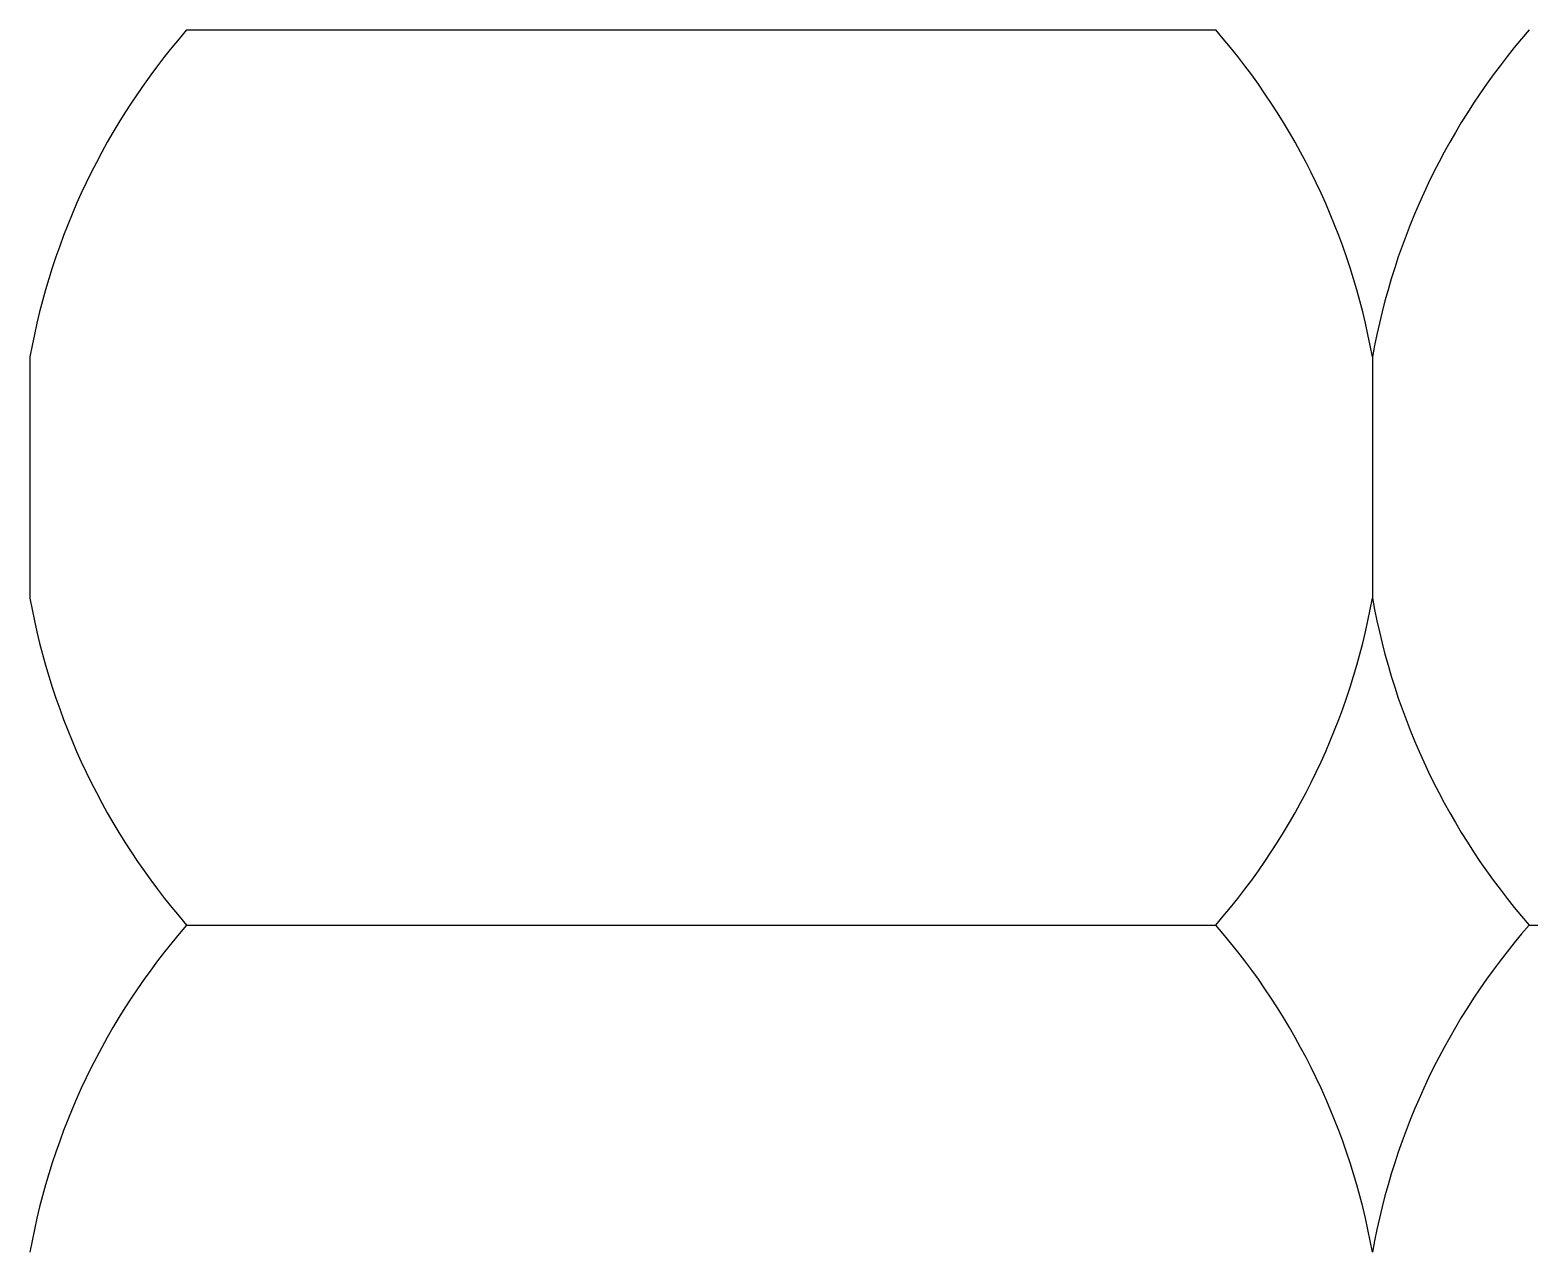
# Model space of a CAD drawing. Extents: x 5000 to 155000, y 6735 to 206735.
# Drawn here: x 5000 to 88749, y 88470 to 156735 of the extents above; entities that cross this region are included whole.
import ezdxf

# ---------------------------------------------------------------- set-up
doc = ezdxf.new("R2010")
doc.units = 0
doc.layers.get('0').update_dxf_attribs({"linetype": 'CONTINUOUS'})

msp = doc.modelspace()

# ---------------------------------------------------------------- linework, layer by layer
for p, q in [((13749, 156735), (71251, 156735)), ((5000, 138470), (5000, 125000)), ((80000, 138470), (80000, 125000)), ((80000, 138470), (80000, 125000)), ((13749, 106735), (71251, 106735)), ((13749, 106735), (71251, 106735)), ((88749, 106735), (146251, 106735))]:
    msp.add_line(p, q)
for centre, start, end in [((42500, 131735), 138.99173, 169.81825), ((42500, 131735), 10.18175, 41.00827), ((117500, 131735), 138.99173, 169.81825), ((42500, 131735), 190.18175, 221.00827), ((42500, 131735), 318.99173, 349.81825), ((117500, 131735), 190.18175, 221.00827), ((42500, 81735), 138.99173, 169.81825), ((42500, 81735), 10.18175, 41.00827), ((117500, 81735), 138.99173, 169.81825)]:
    msp.add_arc(centre, 38100, start, end)

doc.saveas('drawing.dxf')
